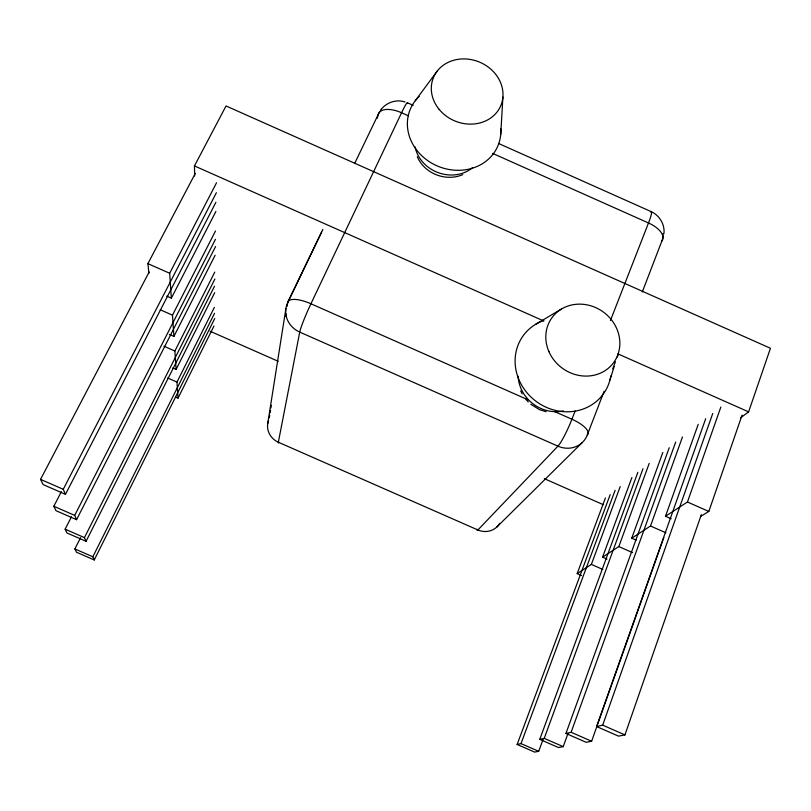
<?xml version="1.0" encoding="UTF-8"?>
<svg xmlns="http://www.w3.org/2000/svg" width="811" height="811" viewBox="0 0 811 811"><rect width="100%" height="100%" fill="white"/><g stroke="black" fill="none" stroke-linecap="round" stroke-linejoin="round"><path stroke-width="1.22" d="M500.711 134.545L502.911 97.087M663.945 233.639C665.01 224.627 659.607 215.503 651.395 211.732M285.898 308.596L267.721 423.646M269.333 417.766L269.728 415.293M270.124 412.809L270.519 410.336M270.915 407.862L271.31 405.388M285.543 316.229L285.938 313.756M287.124 306.325L287.712 302.615L321.714 231.946M377.287 118.213L378.19 114.554A22.302 19.758 19.2 0 1 381.332 110.002M609.943 380.055L614.221 366.39M740.504 417.878L748.604 411.866L770.45 348.284L226.036 105.967L194.458 165.931L194.64 175.987M700.491 516.485L708.824 511.457L742.075 415.1M705.692 418.699L596.572 726.544L618.489 736.124L624.946 734.898L701.302 514.711M671.173 518.766L665.496 516.262L687.454 502.009L720.837 407.051M596.572 726.544L602.685 725.166L712.737 413.478M669.217 447.723L565.936 733.458L586.15 742.288L591.625 741.244L663.844 537.48M665.496 516.262L698.21 424.366M636.179 540.156L631.728 538.2L650.503 526.004L682.467 436.957M637.862 472.316L539.761 739.358L558.515 747.549L563.219 746.647L567.943 733.56M565.936 733.458L571.126 732.282L675.675 442.086M631.728 538.2L662.83 452.447M610.196 494.609L517.134 744.468L534.621 752.091L538.707 751.321L543.056 739.46M539.761 739.358L544.222 738.355L643.001 468.707M606.993 559.063L602.583 557.127L618.834 546.573L649.226 463.345M602.583 557.127L631.911 477.517M517.134 744.468L521.007 743.596L615.113 490.331M581.578 575.557L577.168 573.62L591.361 564.405L620.202 486.59M577.168 573.62L605.442 497.903M268.532 420.453A18.197 17.426 9.6 0 0 278.345 442.228L477.902 529.978L557.948 446.172A23.448 21.755 40.4 0 0 587.265 435.071L604.094 391.307M612.731 368.833L615.458 361.736M617.283 357.012L618.185 354.64M642.292 291.96L661.837 241.1A22.181 19.606 33.9 0 0 663.023 233.71M575.141 410.995L571.927 419.226A23.367 2.95 -65.9 0 1 557.948 446.172L299.735 332.104A23.56 21.938 13.7 0 1 287.712 302.615A23.58 8.171 25.6 0 1 310.927 303.77L528.042 399.813M610.44 320.507L648.496 222.974A22.536 2.615 -64.9 0 0 650.422 211.995M287.925 301.895L322.869 229.391M354.61 163.558L378.19 114.554A22.363 10.959 26.8 0 1 401.567 112.759L408.491 115.851M80.593 537.632L74.876 548.935L76.498 552.22L94.248 559.965L214.743 318.5M175.815 397.147L178.045 398.13L213.972 326.022M178.045 398.13L176.97 382.082L214.357 307.399M94.248 559.965L92.849 556.772L214.54 313.299M172.763 367.92L176.119 369.4L214.692 292.659M176.119 369.4L174.882 351.021L214.773 272.101M214.52 286.202L86.067 541.302L84.445 537.622L214.885 279.045M61.383 491.659L53.83 506.277L56.01 510.697L76.579 519.679L215.574 246.534M169.377 334.426L173.909 336.423L215.138 255.212M173.909 336.423L172.479 315.155L215.493 230.993M86.067 541.302L66.999 532.979L65.133 529.188L71.459 516.789M76.579 519.679L74.703 515.39L215.473 239.316M166.721 296.127L171.344 298.164L215.898 211.448M149.153 271.999L40.55 479.362L43.125 484.583L65.468 494.345L215.908 202.304M171.344 298.164L169.671 273.266L216.537 182.769M65.468 494.345L63.248 489.286L216.395 192.714M148.91 273.297L147.896 263.646L195.319 173.361M415.283 100.736L437.251 71.033M380.714 109.911C386.158 102.591 396.285 98.912 405.003 102.004M496.768 527.089L582.065 442.735M535.564 324.359L561.344 309.103M462.757 174.639C445.908 181.928 424.518 173.747 417.3 156.726M546.127 411.745L539.396 409.616L530.81 404.253M40.55 479.362L63.248 489.286M602.685 725.166L624.946 734.898M53.83 506.277L74.703 515.39M571.126 732.282L591.625 741.244M65.133 529.188L84.445 537.622M544.222 738.355L563.219 746.647M74.876 548.935L92.849 556.772M521.007 743.596L538.707 751.321M210.019 331.212L278.264 361.321M544.293 478.662L603.283 504.685M160.203 309.741L172.479 315.155M650.503 526.004L665.861 532.776M163.913 346.196L174.882 351.021M618.834 546.573L632.59 552.636M167.695 378.007L176.97 382.082M591.361 564.405L602.786 569.434M554.602 411.562L571.927 419.226A23.489 8.09 21.2 0 1 587.265 435.071M147.896 263.646L169.671 273.266M687.454 502.009L708.824 511.457M194.458 165.931L543.836 320.994M617.87 353.849L748.604 411.866M407.457 102.794L413.215 105.359M498.491 143.446L651.162 211.61M492.723 153.441L648.496 222.974A22.282 10.857 19.9 0 1 661.837 241.1M526.004 399.428L528.296 401.952M520.672 390.882L522.162 393.862M610.845 375.909A49.542 45.528 36.3 0 1 533.912 399.651A49.542 45.528 36.3 0 1 543.725 320.507M500.772 128.868A47.484 41.949 22.2 0 1 438.731 166.559A47.484 41.949 22.2 0 1 419.186 96.438M407.497 103.524A22.627 1.652 -67 0 0 401.567 112.759L310.927 303.77A23.468 1.865 -66.3 0 0 299.735 332.104L278.345 442.228A18.146 1.115 -66 0 0 278.883 442.451M477.101 529.289A18.085 1.764 -66.5 0 0 477.902 529.978A18.136 17.315 44.1 0 0 499.799 523.338M472.631 167.634A34.62 30.717 22.2 0 1 438.508 172.753A34.62 30.717 22.2 0 1 415.07 146.994M563.351 410.903A36.1 33.312 36.5 0 1 518.138 376.162M548.956 351.7A38.147 34.782 35.9 0 0 612.71 363.825A38.147 34.782 35.9 0 0 586.829 304.824A38.147 34.782 35.9 0 0 548.956 351.7M439.177 109.424A36.485 31.913 22.4 0 0 500.569 106.16A36.485 31.913 22.4 0 0 461.723 58.96A36.485 31.913 22.4 0 0 439.177 109.424"/></g></svg>
